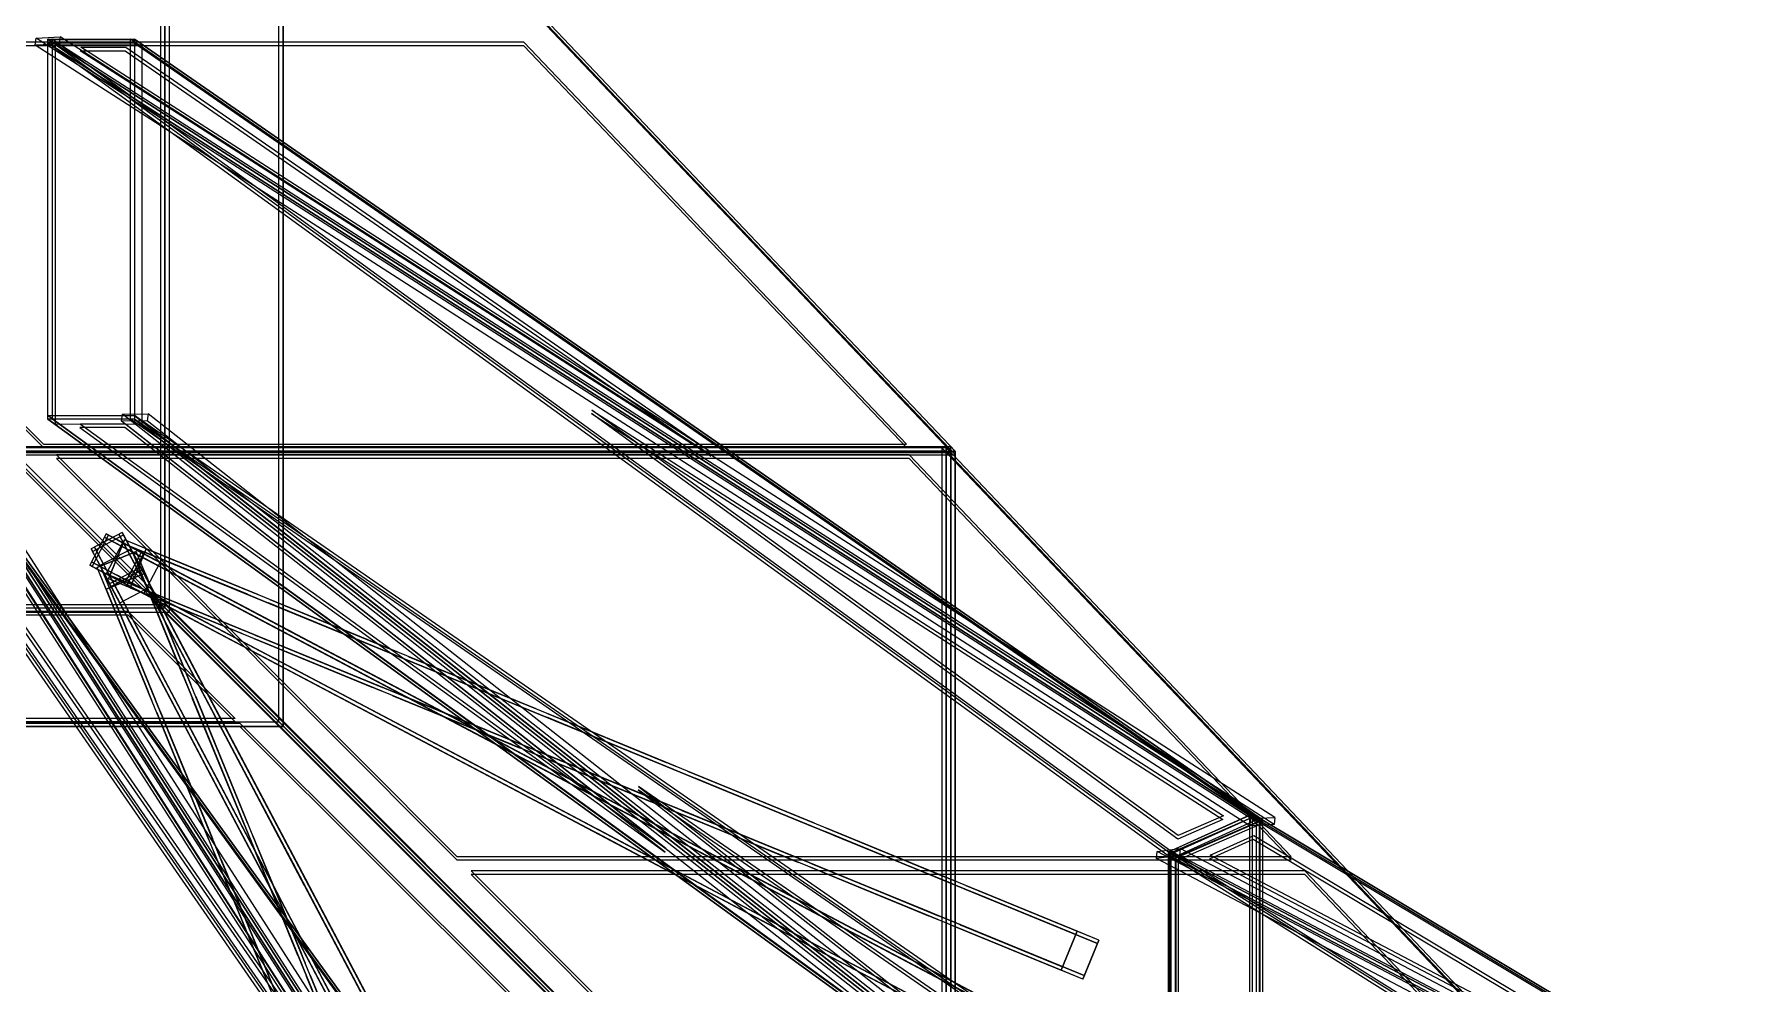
# Model space of a CAD drawing. Header units: millimetres. Extents: x -52000 to 48850, y -48850 to 51750.
# Drawn here: x -38463 to -31200, y 36301 to 40351 of the extents above; entities that cross this region are included whole.
import ezdxf

# ---------------------------------------------------------------- set-up
doc = ezdxf.new("R2010")
doc.units = ezdxf.units.MM
doc.layers.add('D-STR-BASE', color=7, linetype='Continuous', lineweight=25)
doc.layers.add('D-STR-STRC', color=7, linetype='Continuous', lineweight=25)

msp = doc.modelspace()

# ---------------------------------------------------------------- linework, layer by layer
at = {"layer": 'D-STR-BASE'}
msp.add_lwpolyline([(-42600, 37400), (-37400, 37400), (-37400, 42600), (-42600, 42600)], close=True, dxfattribs=at)
at = {"layer": 'D-STR-STRC'}
for points in [[(-37904.2, 42122.5), (-42122.5, 42122.5), (-38571.5, 38571.5), (-34533.3, 38571.5)], [(-37904.2, 42107.6), (-42122.5, 42107.6), (-38571.5, 38556.6), (-34533.3, 38556.6)], [(-42121.8, 42121.8), (-42121.8, 37904.9), (-37904.9, 37904.9), (-37904.9, 42121.8)], [(-42101.1, 42101.1), (-42101.1, 37885.3), (-37885.3, 37885.3), (-37885.3, 42101.1)], [(-37904.2, 37904.2), (-37904.2, 42122.5), (-37924.2, 42122.5), (-37924.2, 37904.2)], [(-41609.4, 41609.4), (-41609.4, 37418.5), (-37418.5, 37418.5), (-37418.5, 41609.4)], [(-41588.7, 41588.7), (-41588.7, 37398.9), (-37398.9, 37398.9), (-37398.9, 41588.7)], [(-36373.4, 40316.1), (-40132.2, 40316.1), (-38422.4, 38602.5), (-34742.7, 38602.5)], [(-38355.2, 40308.1), (-38458.5, 40303.1), (-38454.4, 40333.4), (-38351.2, 40338.4)], [(-33225.6, 36985.5), (-38406.2, 40313.1), (-38036.6, 40313.1)], [(-33224.8, 36985.5), (-33594.5, 36824.3), (-38405.5, 40313.2)], [(-38386.2, 40328.3), (-38386.2, 38708.3), (-38403.8, 38708.3), (-38403.8, 40328.3)], [(-33223.2, 37000.7), (-33592.8, 36839.5), (-38403.8, 40328.3)], [(-33223.2, 37000.7), (-38403.8, 40328.3), (-38034.1, 40328.3)], [(-38034.4, 40327.3), (-38034.4, 38709.3), (-38403.6, 38709.3), (-38403.6, 40327.3)], [(-38051.8, 38708.3), (-38051.8, 40328.3), (-38034.1, 40328.3), (-38034.1, 38708.3)], [(-36373.4, 40301.2), (-40132.2, 40301.2), (-38422.4, 38587.6), (-34742.7, 38587.6)], [(-38002.9, 40305.6), (-38002.9, 38687.5), (-38372.1, 38686.4), (-38372.1, 40304.5)], [(-35576.5, 38551.5), (-38266.4, 40279.2), (-38074.4, 40279.2)], [(-35574.1, 38566.6), (-38264, 40294.4), (-38072, 40294.4)], [(-33590.4, 35234.6), (-38031.7, 38723.5), (-38401.4, 38723.5)], [(-38085.4, 38730.4), (-37976.8, 38731.7), (-37980.9, 38701.4), (-38089.4, 38700)], [(-33591.2, 35234.6), (-33221.6, 35395.8), (-38032.5, 38723.5)], [(-33392.2, 37002.2), (-33584.4, 36918.4), (-36086.1, 38732.6)], [(-33390.5, 37017.4), (-33582.7, 36933.5), (-36084.4, 38747.7)], [(-33592.8, 35219.5), (-38034.1, 38708.3), (-38403.8, 38708.3)], [(-35771.5, 36862.5), (-38075.7, 38672.6), (-38267.5, 38672.6)], [(-35769.1, 36877.6), (-38073.3, 38687.7), (-38265.1, 38687.7)], [(-33592.8, 35219.5), (-33223.2, 35380.7), (-38034.1, 38708.3)], [(-38591.5, 38591.5), (-38591.5, 34553.6), (-34553.6, 34553.6), (-34553.6, 38591.5)], [(-34571.7, 38586.9), (-38586.9, 38586.9), (-35039.5, 35039.5), (-31204.3, 35039.5)], [(-34571.7, 38572), (-38586.9, 38572), (-35039.5, 35024.6), (-31204.3, 35024.6)], [(-38586.2, 38586.2), (-38586.2, 34572.4), (-34572.4, 34572.4), (-34572.4, 38586.2)], [(-38570.8, 38570.8), (-38570.8, 34534), (-34534, 34534), (-34534, 38570.8)], [(-38565.5, 38565.5), (-38565.5, 34552.8), (-34552.8, 34552.8), (-34552.8, 38565.5)], [(-34571.7, 34571.7), (-34571.7, 38586.9), (-34591.7, 38586.9), (-34591.7, 34571.7)], [(-34533.3, 34533.3), (-34533.3, 38571.5), (-34553.3, 38571.5), (-34553.3, 34533.3)], [(-34730.8, 38556), (-38367.6, 38556), (-36659.8, 36844.1), (-33101.6, 36844.1)], [(-34730.8, 38541.1), (-38367.6, 38541.1), (-36659.8, 36829.2), (-33101.6, 36829.2)], [(-38723.5, 38401.4), (-38723.5, 38031.7), (-35395.9, 33220.8)], [(-38723.4, 38402.2), (-35395.8, 33221.5), (-35234.6, 33591.2)], [(-38708.3, 38403.8), (-38708.3, 38034.1), (-35380.7, 33223.2)], [(-38708.3, 38403.8), (-35380.7, 33223.2), (-35219.5, 33592.8)], [(-38685.8, 38064.2), (-36961.8, 35571.7), (-38685.8, 38255.7)], [(-38670.6, 38066.6), (-36946.6, 35574.1), (-38670.6, 38258.1)], [(-38155.6, 38219.3), (-38225.7, 38086.7), (-38215, 38081), (-38144.9, 38213.7)], [(-38155.6, 38219.3), (-38225.7, 38086.7), (-38066, 38002.2), (-37995.9, 38134.9)], [(-38086.7, 38225.7), (-38219.3, 38155.6), (-38213.7, 38144.9), (-38081, 38215)], [(-38086.7, 38225.7), (-38219.3, 38155.6), (-38134.9, 37995.9), (-38002.2, 38066)], [(-38163.1, 38205.1), (-38003.3, 38120.7), (-29603.7, 33681), (-29763.4, 33765.5)], [(-38155.6, 38219.3), (-37995.9, 38134.9), (-29596.2, 33695.2), (-29755.9, 33779.6)], [(-38100.8, 38218.2), (-38016.4, 38058.5), (-33576.7, 29658.8), (-33661.1, 29818.5)], [(-38086.7, 38225.7), (-38002.2, 38066), (-33562.6, 29666.3), (-33647, 29826)], [(-38219.3, 38155.6), (-38134.9, 37995.9), (-33695.2, 29596.2), (-33779.6, 29755.9)], [(-38205.1, 38163.1), (-38120.7, 38003.3), (-33681, 29603.7), (-33765.5, 29763.4)], [(-38194, 38076.6), (-38027.5, 38145), (-38027.5, 38145), (-38194, 38076.6)], [(-38049.4, 38155.1), (-38182, 38085), (-38097.6, 37925.3), (-37964.9, 37995.4)], [(-38085, 38182), (-38155.1, 38049.4), (-37995.4, 37964.9), (-37925.3, 38097.6)], [(-38145, 38027.5), (-38076.6, 38194), (-38076.6, 38194), (-38145, 38027.5)], [(-33927.4, 36473), (-33927.4, 36473), (-38082.7, 38179.2), (-38082.7, 38179.2)], [(-38006.5, 38140.5), (-38076.6, 38007.9), (-38066, 38002.2), (-37995.9, 38134.9)], [(-38053.6, 38147.3), (-37954.1, 38094.7), (-37367.4, 37784.6)], [(-38052.4, 37989.5), (-37984.1, 38156), (-37984.1, 38156), (-38052.4, 37989.5)], [(-38047.9, 38144.3), (-37461.2, 37834.2), (-37361.6, 37781.5)], [(-38046.1, 38161.4), (-37946.6, 38108.8), (-37359.9, 37798.7)], [(-36336.1, 33983.7), (-36336.1, 33983.7), (-38042.3, 38138.9), (-38042.3, 38138.9)], [(-38040.4, 38158.4), (-37453.7, 37848.3), (-37354.2, 37795.7)], [(-37553.3, 37961.9), (-37990.2, 38141.2), (-37990.2, 38141.2)], [(-37547.3, 37976.7), (-37984.1, 38156), (-37984.1, 38156)], [(-37508.4, 37960.7), (-37508.4, 37960.7), (-37945.2, 38140.1)], [(-38225.7, 38086.7), (-38066, 38002.2), (-29666.3, 33562.6), (-29826, 33647)], [(-38218.2, 38100.8), (-38058.5, 38016.4), (-29658.8, 33576.7), (-29818.5, 33661.1)], [(-36473, 33927.4), (-36473, 33927.4), (-38179.2, 38082.7), (-38179.2, 38082.7)], [(-38007.9, 38076.6), (-38140.5, 38006.5), (-38134.9, 37995.9), (-38002.2, 38066)], [(-38043, 38108.8), (-37990.3, 38009.2), (-37680.2, 37422.5)], [(-38039.9, 38103), (-37729.8, 37516.3), (-37677.2, 37416.8)], [(-38028.8, 38116.2), (-37976.2, 38016.7), (-37666.1, 37430)], [(-38025.8, 38110.5), (-37715.7, 37523.8), (-37663.1, 37424.3)], [(-37514.5, 37945.9), (-37514.5, 37945.9), (-37951.3, 38125.3)], [(-38161.4, 38046.1), (-38108.8, 37946.6), (-37798.7, 37359.9)], [(-38158.4, 38040.4), (-37848.3, 37453.7), (-37795.7, 37354.2)], [(-38156, 37984.1), (-37989.5, 38052.4), (-37989.5, 38052.4), (-38156, 37984.1)], [(-37976.7, 37547.3), (-38156, 37984.1), (-38156, 37984.1)], [(-38147.3, 38053.6), (-38094.7, 37954.1), (-37784.6, 37367.4)], [(-38144.3, 38047.9), (-37834.2, 37461.2), (-37781.5, 37361.6)], [(-37961.9, 37553.3), (-38141.2, 37990.2), (-38141.2, 37990.2)], [(-33983.7, 36336.1), (-33983.7, 36336.1), (-38138.9, 38042.3), (-38138.9, 38042.3)], [(-38116.2, 38028.8), (-38016.7, 37976.2), (-37430, 37666.1)], [(-38110.5, 38025.8), (-37523.8, 37715.7), (-37424.3, 37663.1)], [(-38108.8, 38043), (-38009.2, 37990.3), (-37422.5, 37680.2)], [(-38103, 38039.9), (-37516.3, 37729.8), (-37416.8, 37677.2)], [(-37615.6, 37810.2), (-38052.4, 37989.5), (-38052.4, 37989.5)], [(-37609.6, 37825), (-38046.4, 38004.3), (-38046.4, 38004.3)], [(-37570.7, 37809), (-37570.7, 37809), (-38007.5, 37988.4)], [(-37825, 37609.6), (-38004.3, 38046.4), (-38004.3, 38046.4)], [(-37810.2, 37615.6), (-37989.5, 38052.4), (-37989.5, 38052.4)], [(-37809, 37570.7), (-37809, 37570.7), (-37988.4, 38007.5)], [(-37794.2, 37576.8), (-37794.2, 37576.8), (-37973.6, 38013.6)], [(-42122.5, 37919.2), (-37904.2, 37919.2), (-34533.3, 34548.3), (-38571.5, 34548.3)], [(-37960.7, 37508.4), (-37960.7, 37508.4), (-38140.1, 37945.2)], [(-37945.9, 37514.5), (-37945.9, 37514.5), (-38125.3, 37951.3)], [(-37576.8, 37794.2), (-37576.8, 37794.2), (-38013.6, 37973.6)], [(-36959.7, 37718.1), (-37463.6, 37925), (-37463.6, 37925)], [(-36953.7, 37732.9), (-37457.5, 37939.8), (-37457.5, 37939.8)], [(-36914.8, 37717), (-36914.8, 37717), (-37418.7, 37923.9)], [(-42122.5, 37904.2), (-37904.2, 37904.2), (-34533.3, 34533.3), (-38571.5, 34533.3)], [(-41903.4, 37889.7), (-38062.7, 37889.7), (-37604.7, 37432.8), (-41423.2, 37432.8)], [(-41903.4, 37874.7), (-38062.7, 37874.7), (-37604.7, 37417.8), (-41423.2, 37417.8)], [(-36920.9, 37702.2), (-36920.9, 37702.2), (-37424.8, 37909.1)], [(-37022, 37566.4), (-37525.9, 37773.3), (-37525.9, 37773.3)], [(-37016, 37581.2), (-37519.8, 37788.1), (-37519.8, 37788.1)], [(-36977.1, 37565.3), (-36977.1, 37565.3), (-37481, 37772.2)], [(-37404.8, 37804.4), (-37305.3, 37751.7), (-36667.4, 37414.6)], [(-37399.1, 37801.3), (-36761.2, 37464.2), (-36661.7, 37411.6)], [(-37397.3, 37818.5), (-37297.8, 37765.9), (-36659.9, 37428.7)], [(-37391.6, 37815.5), (-36753.8, 37478.3), (-36654.2, 37425.7)], [(-36983.2, 37550.5), (-36983.2, 37550.5), (-37487.1, 37757.4)], [(-37460, 37700), (-37360.4, 37647.4), (-36722.5, 37310.3)], [(-37454.2, 37697), (-36816.4, 37359.9), (-36716.8, 37307.3)], [(-36360.1, 37489.2), (-36863.9, 37696.1), (-36863.9, 37696.1)], [(-37467.4, 37685.9), (-37367.9, 37633.3), (-36730, 37296.1)], [(-37461.7, 37682.9), (-36823.8, 37345.7), (-36724.3, 37293.1)], [(-36366.1, 37474.4), (-36870, 37681.3), (-36870, 37681.3)], [(-36327.3, 37458.4), (-36327.3, 37458.4), (-36831.2, 37665.3)], [(-36321.2, 37473.2), (-36321.2, 37473.2), (-36825.1, 37680.1)], [(-37581.2, 37016), (-37788.1, 37519.8), (-37788.1, 37519.8)], [(-37566.4, 37022), (-37773.3, 37525.9), (-37773.3, 37525.9)], [(-37565.3, 36977.1), (-37565.3, 36977.1), (-37772.2, 37481)], [(-37550.5, 36983.2), (-37550.5, 36983.2), (-37757.4, 37487.1)], [(-36428.4, 37322.7), (-36932.3, 37529.6), (-36932.3, 37529.6)], [(-36422.4, 37337.5), (-36926.2, 37544.4), (-36926.2, 37544.4)], [(-36389.6, 37306.7), (-36389.6, 37306.7), (-36893.5, 37513.6)], [(-36383.5, 37321.5), (-36383.5, 37321.5), (-36887.4, 37528.4)], [(-41402.6, 37413.2), (-37585, 37413.2), (-36432.4, 36263.3), (-40194, 36263.3)], [(-37732.9, 36953.7), (-37939.8, 37457.5), (-37939.8, 37457.5)], [(-37718.1, 36959.7), (-37925, 37463.6), (-37925, 37463.6)], [(-37717, 36914.8), (-37717, 36914.8), (-37923.9, 37418.7)], [(-37702.2, 36920.9), (-37702.2, 36920.9), (-37909.1, 37424.8)], [(-37804.4, 37404.8), (-37751.7, 37305.3), (-37414.6, 36667.4)], [(-37700, 37460), (-37647.4, 37360.4), (-37310.3, 36722.5)], [(-37697, 37454.2), (-37359.9, 36816.4), (-37307.3, 36716.8)], [(-37685.9, 37467.4), (-37633.3, 37367.9), (-37296.1, 36730)], [(-37682.9, 37461.7), (-37345.7, 36823.8), (-37293.1, 36724.3)], [(-36704.8, 37434.4), (-36605.3, 37381.8), (-35967.4, 37044.6)], [(-36699.1, 37431.4), (-36061.3, 37094.2), (-35961.7, 37041.6)], [(-36697.4, 37448.5), (-36597.8, 37395.9), (-35959.9, 37058.8)], [(-36691.6, 37445.5), (-36053.8, 37108.4), (-35954.2, 37055.7)], [(-35772.5, 37230.6), (-36276.4, 37437.5), (-36276.4, 37437.5)], [(-35766.5, 37245.4), (-36270.3, 37452.3), (-36270.3, 37452.3)], [(-35733.7, 37214.7), (-35733.7, 37214.7), (-36237.6, 37421.6)], [(-35727.6, 37229.5), (-35727.6, 37229.5), (-36231.5, 37436.4)], [(-41402.6, 37398.2), (-37585, 37398.2), (-36432.4, 36248.3), (-40194, 36248.3)], [(-37818.5, 37397.3), (-37765.9, 37297.8), (-37428.7, 36659.9)], [(-37815.5, 37391.6), (-37478.3, 36753.8), (-37425.7, 36654.2)], [(-37801.3, 37399.1), (-37464.2, 36761.2), (-37411.6, 36661.7)], [(-36760, 37330.1), (-36660.4, 37277.4), (-36022.6, 36940.3)], [(-36767.5, 37315.9), (-36667.9, 37263.3), (-36030, 36926.2)], [(-36761.7, 37312.9), (-36123.9, 36975.8), (-36024.3, 36923.1)], [(-36754.3, 37327), (-36116.4, 36989.9), (-36016.8, 36937.3)], [(-35834.8, 37078.9), (-36338.7, 37285.8), (-36338.7, 37285.8)], [(-35828.8, 37093.7), (-36332.6, 37300.6), (-36332.6, 37300.6)], [(-35796, 37063), (-35796, 37063), (-36299.9, 37269.9)], [(-35789.9, 37077.8), (-35789.9, 37077.8), (-36293.8, 37284.7)], [(-35178.9, 36986.9), (-35682.8, 37193.8), (-35682.8, 37193.8)], [(-35172.9, 37001.7), (-35676.7, 37208.6), (-35676.7, 37208.6)], [(-35134, 36985.7), (-35134, 36985.7), (-35637.9, 37192.6)], [(-33576.7, 35313.6), (-33384.5, 35397.4), (-35886.2, 37127.8)], [(-33575.1, 35328.7), (-33382.9, 35412.6), (-35884.6, 37142.9)], [(-35140.1, 36970.9), (-35140.1, 36970.9), (-35644, 37177.8)], [(-36004.9, 37064.4), (-35905.3, 37011.8), (-35267.4, 36674.7)], [(-35999.1, 37061.4), (-35361.3, 36724.3), (-35261.7, 36671.6)], [(-35997.4, 37078.6), (-35897.8, 37025.9), (-35260, 36688.8)], [(-35991.7, 37075.5), (-35353.8, 36738.4), (-35254.2, 36685.8)], [(-35241.2, 36835.2), (-35745.1, 37042.1), (-35745.1, 37042.1)], [(-35235.2, 36850), (-35739, 37056.9), (-35739, 37056.9)], [(-35196.3, 36834), (-35196.3, 36834), (-35700.2, 37040.9)], [(-35202.4, 36819.2), (-35202.4, 36819.2), (-35706.3, 37026.1)], [(-28454.5, 34128.9), (-33626.2, 36849.3), (-33269.7, 37010.5)], [(-28452.8, 34144.1), (-33624.6, 36864.5), (-33268, 37025.7)], [(-33268.2, 37024.8), (-33268.2, 35406.6), (-33624.4, 35245.4), (-33624.4, 36863.6)], [(-33250.3, 37018.4), (-33250.4, 35400.2), (-33619.6, 35240), (-33619.6, 36858.1)], [(-33238, 37006.8), (-33238.1, 35388.6), (-33594.2, 35226.5), (-33594.2, 36844.7)], [(-33223.4, 36999.7), (-33223.4, 35381.6), (-33592.6, 35220.4), (-33592.6, 36838.6)], [(-33174.6, 36980.4), (-33277.9, 36975.4), (-33273.8, 37005.8), (-33170.5, 37010.8)], [(-33277.5, 35401.5), (-33277.5, 37021.5), (-33268, 37025.7), (-33268, 35405.7)], [(-33233.2, 35376.3), (-33233.2, 36996.3), (-33223.2, 37000.7), (-33223.2, 35380.7)], [(-37337.5, 36422.4), (-37544.4, 36926.2), (-37544.4, 36926.2)], [(-37322.7, 36428.4), (-37529.6, 36932.3), (-37529.6, 36932.3)], [(-36067.5, 36946), (-35967.9, 36893.3), (-35330.1, 36556.2)], [(-36061.8, 36942.9), (-35423.9, 36605.8), (-35324.3, 36553.2)], [(-36060, 36960.1), (-35960.4, 36907.5), (-35322.6, 36570.3)], [(-36054.3, 36957.1), (-35416.4, 36619.9), (-35316.9, 36567.3)], [(-34585.3, 36743.1), (-35089.2, 36950), (-35089.2, 36950)], [(-34579.3, 36757.9), (-35083.1, 36964.8), (-35083.1, 36964.8)], [(-34546.5, 36727.2), (-34546.5, 36727.2), (-35050.4, 36934.1)], [(-34540.4, 36742), (-34540.4, 36742), (-35044.3, 36948.9)], [(-30759, 35420), (-33448.3, 36834.6), (-33262.9, 36918.4)], [(-30757.3, 35435.2), (-33446.7, 36849.8), (-33261.2, 36933.6)], [(-37489.2, 36360.1), (-37696.1, 36863.9), (-37696.1, 36863.9)], [(-37474.4, 36366.1), (-37681.3, 36870), (-37681.3, 36870)], [(-37473.2, 36321.2), (-37473.2, 36321.2), (-37680.1, 36825.1)], [(-37458.4, 36327.3), (-37458.4, 36327.3), (-37665.3, 36831.2)], [(-37321.5, 36383.5), (-37321.5, 36383.5), (-37528.4, 36887.4)], [(-37306.7, 36389.6), (-37306.7, 36389.6), (-37513.6, 36893.5)], [(-33577.9, 36847.8), (-33675.8, 36835.7), (-33672.8, 36866), (-33574.9, 36878.2)], [(-28454.1, 34128.9), (-28810.7, 33830.2), (-33625.9, 36849.4)], [(-33615.1, 36868.8), (-33615.1, 35248.8), (-33624.6, 35244.5), (-33624.6, 36864.5)], [(-28452.8, 34144.1), (-28809.4, 33845.4), (-33624.6, 36864.5)], [(-33582.9, 36843.8), (-33582.9, 35223.8), (-33592.8, 35219.5), (-33592.8, 36839.5)], [(-37330.1, 36760), (-37277.4, 36660.4), (-36940.3, 36022.6)], [(-37327, 36754.3), (-36989.9, 36116.4), (-36937.3, 36016.8)], [(-37315.9, 36767.5), (-37263.3, 36667.9), (-36926.2, 36030)], [(-37312.9, 36761.7), (-36975.8, 36123.9), (-36923.1, 36024.3)], [(-33042.8, 36782.3), (-36598.2, 36782.3), (-34890.3, 35070.4), (-31413.7, 35070.4)], [(-33042.8, 36767.4), (-36598.2, 36767.4), (-34890.3, 35055.5), (-31413.7, 35055.5)], [(-34647.6, 36591.4), (-35151.5, 36798.3), (-35151.5, 36798.3)], [(-34641.6, 36606.2), (-35145.4, 36813.1), (-35145.4, 36813.1)], [(-34608.8, 36575.5), (-34608.8, 36575.5), (-35112.7, 36782.4)], [(-34602.7, 36590.3), (-34602.7, 36590.3), (-35106.6, 36797.2)], [(-37448.5, 36697.4), (-37395.9, 36597.8), (-37058.8, 35959.9)], [(-37445.5, 36691.6), (-37108.4, 36053.8), (-37055.7, 35954.2)], [(-37434.4, 36704.8), (-37381.8, 36605.3), (-37044.6, 35967.4)], [(-37431.4, 36699.1), (-37094.2, 36061.3), (-37041.6, 35961.7)], [(-35304.9, 36694.4), (-35205.3, 36641.8), (-34567.5, 36304.7)], [(-35299.2, 36691.4), (-34661.3, 36354.3), (-34561.8, 36301.7)], [(-35297.4, 36708.6), (-35197.9, 36656), (-34560, 36318.8)], [(-35291.7, 36705.6), (-34653.8, 36368.4), (-34554.3, 36315.8)], [(-34058.8, 36526.9), (-34495.6, 36706.3), (-34495.6, 36706.3)], [(-34052.7, 36541.7), (-34489.5, 36721.1), (-34489.5, 36721.1)], [(-34020, 36511), (-34020, 36511), (-34456.8, 36690.3)], [(-34013.9, 36525.8), (-34013.9, 36525.8), (-34450.7, 36705.1)], [(-35367.5, 36576), (-35268, 36523.4), (-34630.1, 36186.2)], [(-35361.8, 36573), (-34723.9, 36235.8), (-34624.4, 36183.2)], [(-35360, 36590.1), (-35260.5, 36537.5), (-34622.6, 36200.4)], [(-35354.3, 36587.1), (-34716.5, 36250), (-34616.9, 36197.3)], [(-34121.1, 36375.2), (-34557.9, 36554.6), (-34557.9, 36554.6)], [(-34115, 36390), (-34551.8, 36569.4), (-34551.8, 36569.4)], [(-34082.2, 36359.3), (-34082.2, 36359.3), (-34519.1, 36538.6)], [(-34076.2, 36374.1), (-34076.2, 36374.1), (-34513, 36553.4)], [(-34082.2, 36359.3), (-34013.9, 36525.8), (-34013.9, 36525.8), (-34082.2, 36359.3)], [(-33989.7, 36321.3), (-33921.4, 36487.8), (-33921.4, 36487.8), (-33989.7, 36321.3)], [(-37093.7, 35828.8), (-37300.6, 36332.6), (-37300.6, 36332.6)], [(-37078.9, 35834.8), (-37285.8, 36338.7), (-37285.8, 36338.7)], [(-34604.9, 36324.5), (-34505.4, 36271.9), (-33867.5, 35934.7)], [(-34599.2, 36321.4), (-33961.3, 35984.3), (-33861.8, 35931.7)], [(-34597.4, 36338.6), (-34497.9, 36286), (-33860, 35948.9)], [(-34591.7, 36335.6), (-33953.9, 35998.5), (-33854.3, 35945.8)]]:
    msp.add_lwpolyline(points, close=True, dxfattribs=at)
for points in [[(-37924.2, 42122.5), (-34553.3, 38571.5)], [(-37904.2, 42122.5), (-34533.3, 38571.5)], [(-33273.8, 37005.8), (-38454.4, 40333.4)], [(-33592.8, 36839.5), (-38403.8, 40328.3)], [(-38372.1, 40304.5), (-38403.6, 40327.3)], [(-33582.9, 36843.8), (-38386.2, 40328.3)], [(-33174.6, 36980.4), (-38355.2, 40308.1)], [(-33170.5, 37010.8), (-38351.2, 40338.4)], [(-33233.2, 36996.3), (-38051.8, 40328.3)], [(-38002.9, 40305.6), (-38034.4, 40327.3)], [(-33223.2, 37000.7), (-38034.1, 40328.3)], [(-33277.9, 36975.4), (-38458.5, 40303.1)], [(-33644.1, 35241.5), (-38085.4, 38730.4)], [(-33535.5, 35242.9), (-37976.8, 38731.7)], [(-33592.8, 35219.5), (-38403.8, 38708.3)], [(-38372.1, 38686.4), (-38403.6, 38709.3)], [(-33582.9, 35223.8), (-38386.2, 38708.3)], [(-33648.1, 35211.2), (-38089.4, 38700)], [(-33233.2, 35376.3), (-38051.8, 38708.3)], [(-38002.9, 38687.5), (-38034.4, 38709.3)], [(-33223.2, 35380.7), (-38034.1, 38708.3)], [(-33539.6, 35212.6), (-37980.9, 38701.4)], [(-38586.9, 38586.9), (-35039.5, 35039.5)], [(-38566.9, 38586.9), (-35019.5, 35039.5)], [(-34591.7, 38586.9), (-31224.3, 35039.5)], [(-34572.4, 38586.2), (-34552.8, 38565.5)], [(-34571.7, 38586.9), (-31204.3, 35039.5)], [(-34553.6, 38591.5), (-34534, 38570.8)], [(-38728.6, 38452.4), (-35400.9, 33271.8)], [(-38698.2, 38456.5), (-35370.6, 33275.8)], [(-38733.6, 38349.1), (-35405.9, 33168.5)], [(-38708.3, 38403.8), (-35219.5, 33592.8)], [(-38708.3, 38386.2), (-35223.8, 33582.9)], [(-38703.2, 38353.2), (-35375.6, 33172.5)], [(-38155.6, 38219.3), (-29755.9, 33779.6)], [(-38155.6, 38219.3), (-38085, 38182)], [(-38144.9, 38213.7), (-29745.3, 33774)], [(-38086.7, 38225.7), (-33647, 29826)], [(-38086.7, 38225.7), (-38049.4, 38155.1)], [(-38081, 38215), (-33641.4, 29815.4)], [(-38219.3, 38155.6), (-33779.6, 29755.9)], [(-38219.3, 38155.6), (-38182, 38085)], [(-38213.7, 38144.9), (-33774, 29745.3)], [(-33921.4, 36487.8), (-38076.6, 38194)], [(-37984.1, 38156), (-38076.6, 38194)], [(-36321.3, 33989.7), (-38027.5, 38145)], [(-37989.5, 38052.4), (-38027.5, 38145)], [(-38006.5, 38140.5), (-29606.9, 33700.8)], [(-37995.9, 38134.9), (-29596.2, 33695.2)], [(-37995.9, 38134.9), (-37925.3, 38097.6)], [(-38225.7, 38086.7), (-29826, 33647)], [(-38225.7, 38086.7), (-38155.1, 38049.4)], [(-38215, 38081), (-29815.4, 33641.4)], [(-36487.8, 33921.4), (-38194, 38076.6)], [(-38156, 37984.1), (-38194, 38076.6)], [(-38007.9, 38076.6), (-33568.2, 29676.9)], [(-38002.2, 38066), (-33562.6, 29666.3)], [(-38002.2, 38066), (-37964.9, 37995.4)], [(-38708.3, 38051.8), (-35376.3, 33233.2)], [(-38708.3, 38034.1), (-35380.7, 33223.2)], [(-33989.7, 36321.3), (-38145, 38027.5)], [(-38052.4, 37989.5), (-38145, 38027.5)], [(-38140.5, 38006.5), (-33700.8, 29606.9)], [(-38134.9, 37995.9), (-33695.2, 29596.2)], [(-38134.9, 37995.9), (-38097.6, 37925.3)], [(-38076.6, 38007.9), (-29676.9, 33568.2)], [(-38066, 38002.2), (-29666.3, 33562.6)], [(-38066, 38002.2), (-37995.4, 37964.9)], [(-37924.2, 37904.2), (-34553.3, 34533.3)], [(-37904.9, 37904.9), (-37885.3, 37885.3)], [(-37904.2, 37904.2), (-34533.3, 34533.3)], [(-37418.5, 37418.5), (-37398.9, 37398.9)], [(-28459.2, 34138.7), (-33277.5, 37021.5)], [(-33238, 37006.8), (-33268.2, 37024.8)], [(-28452.8, 34144.1), (-33268, 37025.7)], [(-33223.4, 36999.7), (-33250.3, 37018.4)], [(-28504, 34115.3), (-33675.8, 36835.7)], [(-28501, 34145.6), (-33672.8, 36866)], [(-28809.4, 33845.4), (-33624.6, 36864.5)], [(-33594.2, 36844.7), (-33624.4, 36863.6)], [(-33592.6, 36838.6), (-33619.6, 36858.1)], [(-28803, 33850.8), (-33615.1, 36868.8)], [(-28406.1, 34127.4), (-33577.9, 36847.8)], [(-28403.1, 34157.8), (-33574.9, 36878.2)], [(-33921.4, 36487.8), (-34013.9, 36525.8)], [(-33989.7, 36321.3), (-34082.2, 36359.3)]]:
    msp.add_lwpolyline(points, dxfattribs=at)

doc.saveas('drawing.dxf')
